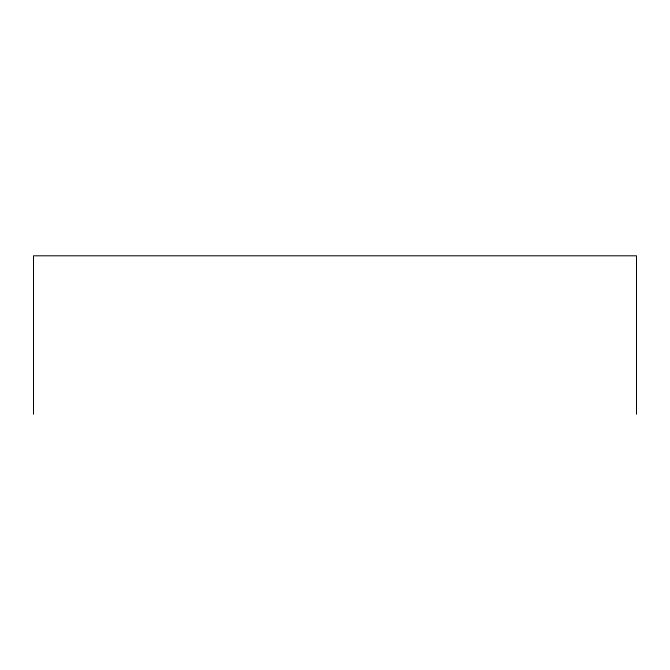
<?xml version="1.0" encoding="UTF-8"?>
<svg xmlns="http://www.w3.org/2000/svg" width="670" height="670" viewBox="0 0 670 670"><rect width="100%" height="100%" fill="white"/><g stroke="black" fill="none" stroke-linecap="round" stroke-linejoin="round"><path stroke-width="1" d="M636.5 414.194L636.5 255.806L33.5 255.806L33.5 414.194"/></g></svg>
